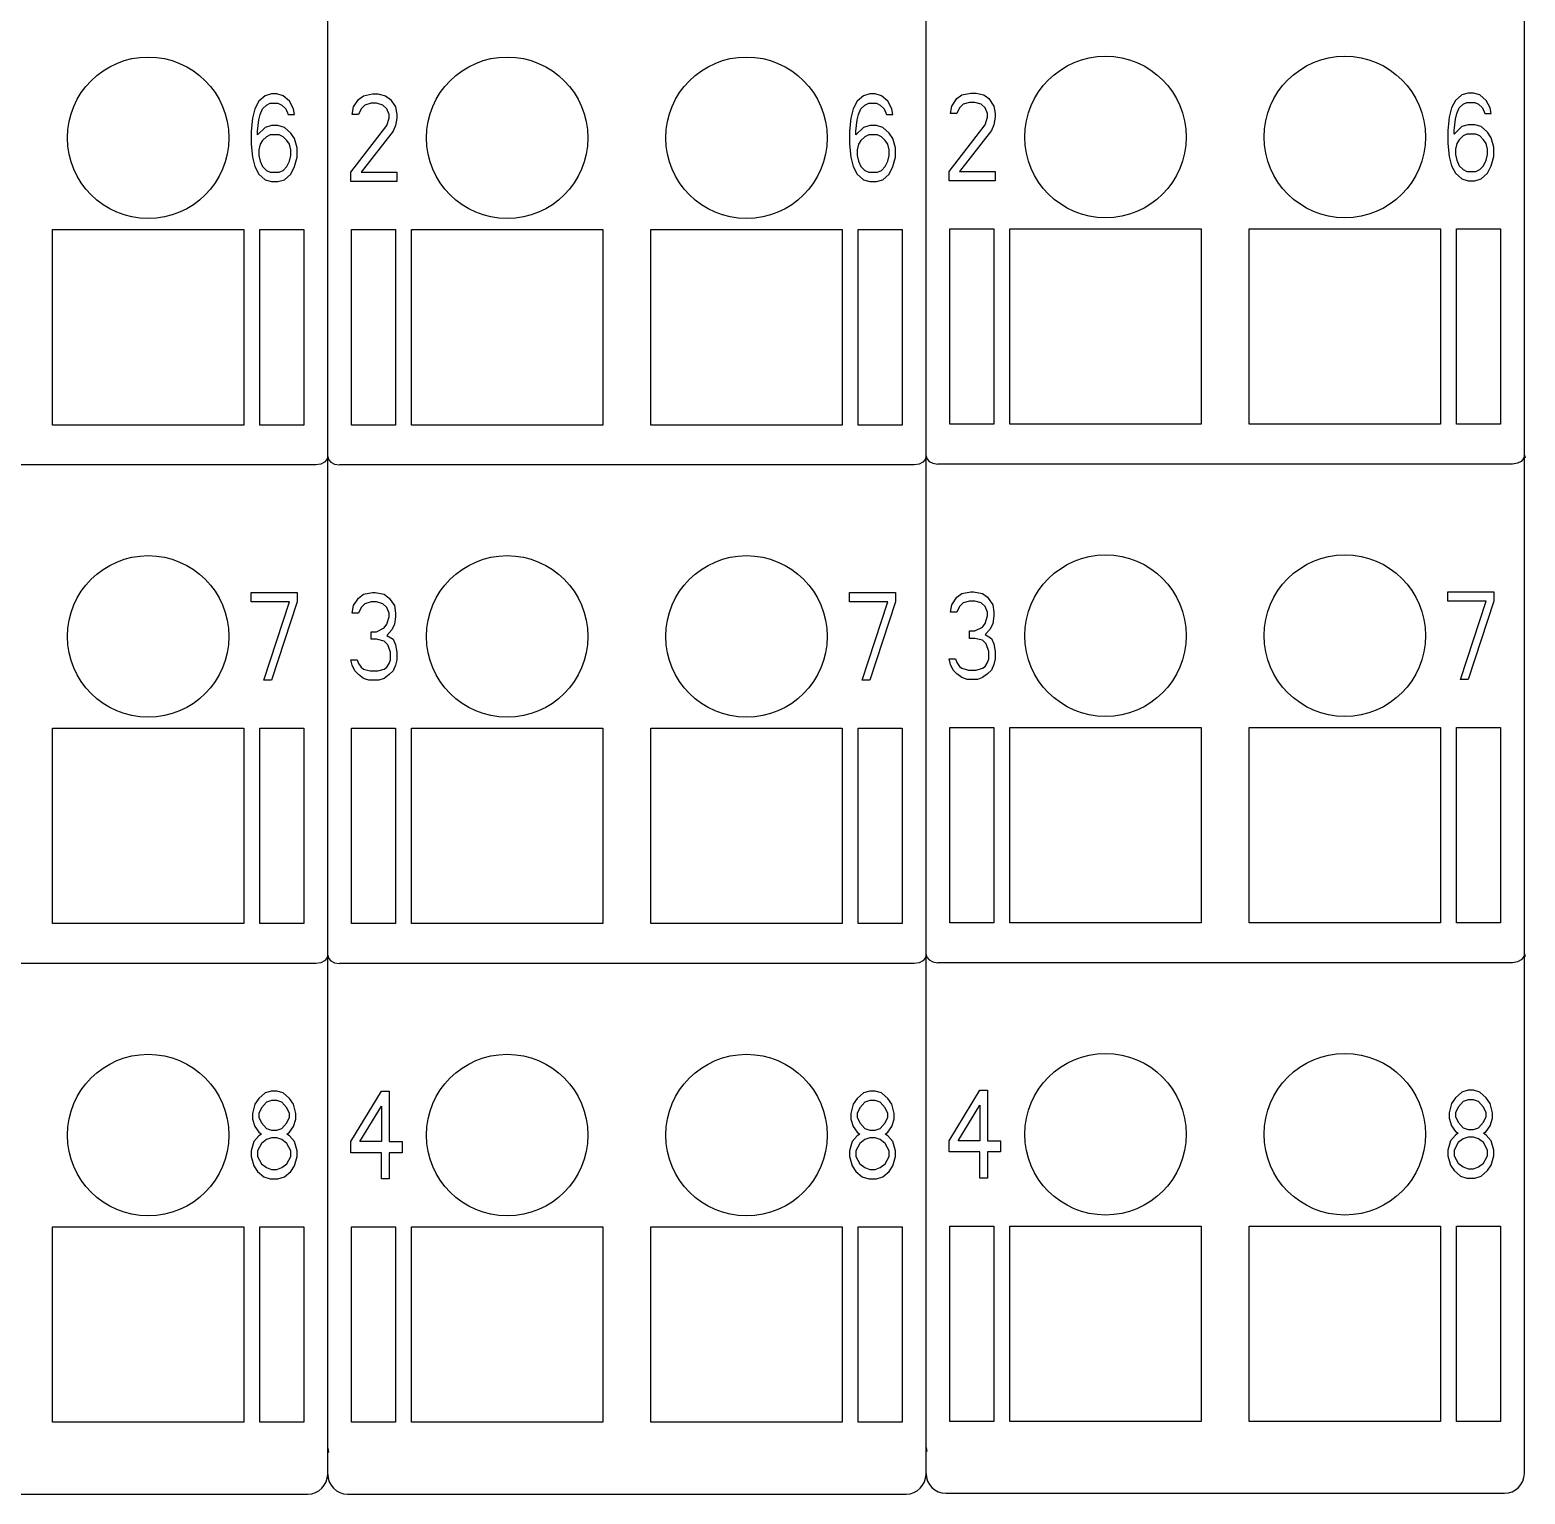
# Model space of a CAD drawing. Extents: x 10 to 656, y -396 to 292.
# Drawn here: x 287.34 to 294.93, y 91.49 to 98.92 of the extents above; entities that cross this region are included whole.
import ezdxf

# ---------------------------------------------------------------- set-up
doc = ezdxf.new("R2010")
doc.units = 0
doc.header["$LTSCALE"] = 5
doc.header["$MEASUREMENT"] = 0
doc.layers.get('0').update_dxf_attribs({"linetype": 'CONTINUOUS'})

msp = doc.modelspace()

# ---------------------------------------------------------------- linework, layer by layer
at = {"color": 7, "linetype": 'Continuous'}
for p, q in [((288.8508, 91.5889), (288.8508, 118.1086)), ((288.8508, 91.5889), (288.8508, 118.1086)), ((291.8873, 91.5929), (291.8873, 118.1125)), ((291.8874, 91.5889), (291.8874, 118.1086)), ((294.9239, 91.5964), (294.9239, 118.1161)), ((294.9239, 91.5929), (294.9239, 118.1125)), ((288.5337, 98.5843), (288.5012, 98.5559)), ((288.5662, 98.5938), (288.5337, 98.5843)), ((288.5922, 98.5938), (288.5662, 98.5938)), ((288.6246, 98.5843), (288.5922, 98.5938)), ((288.6571, 98.5559), (288.6246, 98.5843)), ((289.0073, 98.5653), (289.0333, 98.5843)), ((289.0333, 98.5843), (289.0788, 98.5938)), ((289.0788, 98.5938), (289.1047, 98.5938)), ((289.1047, 98.5938), (289.1437, 98.5843)), ((289.1437, 98.5843), (289.1697, 98.5653)), ((291.5703, 98.5843), (291.5378, 98.5559)), ((291.6028, 98.5938), (291.5703, 98.5843)), ((291.6288, 98.5938), (291.6028, 98.5938)), ((291.6612, 98.5843), (291.6288, 98.5938)), ((291.6937, 98.5559), (291.6612, 98.5843)), ((292.0439, 98.5693), (292.0698, 98.5882)), ((292.0698, 98.5882), (292.1153, 98.5977)), ((292.1153, 98.5977), (292.1413, 98.5977)), ((292.1413, 98.5977), (292.1802, 98.5882)), ((292.1802, 98.5882), (292.2062, 98.5693)), ((294.6068, 98.5882), (294.5744, 98.5598)), ((294.6393, 98.5977), (294.6068, 98.5882)), ((294.6653, 98.5977), (294.6393, 98.5977)), ((294.6978, 98.5882), (294.6653, 98.5977)), ((294.7302, 98.5598), (294.6978, 98.5882)), ((288.4817, 98.518), (288.4688, 98.4706)), ((288.5012, 98.5559), (288.4817, 98.518)), ((288.5077, 98.4895), (288.5207, 98.518)), ((288.5207, 98.518), (288.5402, 98.5369)), ((288.5402, 98.5369), (288.5597, 98.5464)), ((288.5597, 98.5464), (288.5986, 98.5464)), ((288.5986, 98.5464), (288.6181, 98.5369)), ((288.6181, 98.5369), (288.6376, 98.518)), ((288.6376, 98.518), (288.6506, 98.4895)), ((288.6766, 98.518), (288.6571, 98.5559)), ((288.6831, 98.4895), (288.6766, 98.518)), ((288.9749, 98.4895), (288.9813, 98.5274)), ((288.9813, 98.5274), (289.0073, 98.5653)), ((289.0203, 98.518), (289.0073, 98.4895)), ((289.0398, 98.5369), (289.0203, 98.518)), ((289.0723, 98.5464), (289.0398, 98.5369)), ((289.0983, 98.5464), (289.0723, 98.5464)), ((289.1307, 98.5369), (289.0983, 98.5464)), ((289.1502, 98.518), (289.1307, 98.5369)), ((289.1632, 98.4895), (289.1502, 98.518)), ((289.1697, 98.5653), (289.1957, 98.5274)), ((289.1957, 98.5274), (289.2022, 98.4895)), ((291.5183, 98.518), (291.5054, 98.4706)), ((291.5378, 98.5559), (291.5183, 98.518)), ((291.5443, 98.4895), (291.5573, 98.518)), ((291.5573, 98.518), (291.5768, 98.5369)), ((291.5768, 98.5369), (291.5963, 98.5464)), ((291.5963, 98.5464), (291.6353, 98.5464)), ((291.6353, 98.5464), (291.6547, 98.5369)), ((291.6547, 98.5369), (291.6742, 98.518)), ((291.6742, 98.518), (291.6872, 98.4895)), ((291.7132, 98.518), (291.6937, 98.5559)), ((291.7197, 98.4895), (291.7132, 98.518)), ((292.0114, 98.4935), (292.0179, 98.5314)), ((292.0439, 98.4935), (292.0114, 98.4935)), ((292.0179, 98.5314), (292.0439, 98.5693)), ((292.0568, 98.5219), (292.0439, 98.4935)), ((292.0763, 98.5409), (292.0568, 98.5219)), ((292.1088, 98.5503), (292.0763, 98.5409)), ((292.1348, 98.5503), (292.1088, 98.5503)), ((292.1673, 98.5409), (292.1348, 98.5503)), ((292.1867, 98.5219), (292.1673, 98.5409)), ((292.1997, 98.4935), (292.1867, 98.5219)), ((292.1997, 98.4745), (292.1997, 98.4935)), ((292.2062, 98.5693), (292.2322, 98.5314)), ((292.2322, 98.5314), (292.2387, 98.4935)), ((292.2387, 98.4935), (292.2387, 98.4745)), ((294.5549, 98.5219), (294.5419, 98.4745)), ((294.5744, 98.5598), (294.5549, 98.5219)), ((294.5744, 98.4651), (294.5808, 98.4935)), ((294.5808, 98.4935), (294.5938, 98.5219)), ((294.5938, 98.5219), (294.6133, 98.5409)), ((294.6133, 98.5409), (294.6328, 98.5503)), ((294.6328, 98.5503), (294.6718, 98.5503)), ((294.6718, 98.5503), (294.6913, 98.5409)), ((294.6913, 98.5409), (294.7107, 98.5219)), ((294.7107, 98.5219), (294.7237, 98.4935)), ((294.7237, 98.4935), (294.7562, 98.4935)), ((294.7497, 98.5219), (294.7302, 98.5598)), ((294.7562, 98.4935), (294.7497, 98.5219)), ((288.4688, 98.4706), (288.4623, 98.4042)), ((288.4947, 98.4042), (288.5012, 98.4611)), ((288.5337, 98.4232), (288.4947, 98.3853)), ((288.5012, 98.4611), (288.5077, 98.4895)), ((288.5662, 98.4327), (288.5337, 98.4232)), ((288.5986, 98.4327), (288.5662, 98.4327)), ((288.6311, 98.4232), (288.5986, 98.4327)), ((288.6636, 98.3948), (288.6311, 98.4232)), ((288.6506, 98.4895), (288.6831, 98.4895)), ((288.9684, 98.1958), (289.1502, 98.4327)), ((289.0073, 98.4895), (288.9749, 98.4895)), ((289.1502, 98.4327), (289.1632, 98.4706)), ((289.1632, 98.4706), (289.1632, 98.4895)), ((289.1957, 98.4327), (289.1827, 98.4042)), ((289.2022, 98.4706), (289.1957, 98.4327)), ((289.2022, 98.4895), (289.2022, 98.4706)), ((291.5054, 98.4706), (291.4989, 98.4042)), ((291.5313, 98.4042), (291.5378, 98.4611)), ((291.5703, 98.4232), (291.5313, 98.3853)), ((291.5378, 98.4611), (291.5443, 98.4895)), ((291.6028, 98.4327), (291.5703, 98.4232)), ((291.6353, 98.4327), (291.6028, 98.4327)), ((291.6677, 98.4232), (291.6353, 98.4327)), ((291.7002, 98.3948), (291.6677, 98.4232)), ((291.6872, 98.4895), (291.7197, 98.4895)), ((292.0049, 98.1997), (292.1867, 98.4366)), ((292.1867, 98.4366), (292.1997, 98.4745)), ((292.2322, 98.4366), (292.2192, 98.4082)), ((292.2387, 98.4745), (292.2322, 98.4366)), ((294.5419, 98.4745), (294.5354, 98.4082)), ((294.5679, 98.4082), (294.5744, 98.4651)), ((294.6068, 98.4272), (294.5679, 98.3892)), ((294.6393, 98.4366), (294.6068, 98.4272)), ((294.6718, 98.4366), (294.6393, 98.4366)), ((294.7043, 98.4272), (294.6718, 98.4366)), ((294.7367, 98.3987), (294.7043, 98.4272)), ((288.4623, 98.4042), (288.4623, 98.3379)), ((288.4947, 98.3853), (288.4947, 98.4042)), ((288.5207, 98.3569), (288.5077, 98.3379)), ((288.5402, 98.3758), (288.5207, 98.3569)), ((288.5597, 98.3853), (288.5402, 98.3758)), ((288.6051, 98.3853), (288.5597, 98.3853)), ((288.6246, 98.3758), (288.6051, 98.3853)), ((288.6441, 98.3569), (288.6246, 98.3758)), ((288.6571, 98.3379), (288.6441, 98.3569)), ((288.6831, 98.3663), (288.6636, 98.3948)), ((288.6961, 98.319), (288.6831, 98.3663)), ((288.8495, 98.3808), (288.8495, 97.8038)), ((289.1827, 98.4042), (289.0203, 98.1958)), ((291.4989, 98.4042), (291.4989, 98.3379)), ((291.5313, 98.3853), (291.5313, 98.4042)), ((291.5573, 98.3569), (291.5443, 98.3379)), ((291.5768, 98.3758), (291.5573, 98.3569)), ((291.5963, 98.3853), (291.5768, 98.3758)), ((291.6417, 98.3853), (291.5963, 98.3853)), ((291.6612, 98.3758), (291.6417, 98.3853)), ((291.6807, 98.3569), (291.6612, 98.3758)), ((291.6937, 98.3379), (291.6807, 98.3569)), ((291.7197, 98.3663), (291.7002, 98.3948)), ((291.7327, 98.319), (291.7197, 98.3663)), ((291.886, 98.3847), (291.886, 97.8078)), ((292.2192, 98.4082), (292.0568, 98.1997)), ((294.5354, 98.4082), (294.5354, 98.3419)), ((294.5354, 98.3419), (294.5419, 98.2755)), ((294.5679, 98.3892), (294.5679, 98.4082)), ((294.5808, 98.3419), (294.5744, 98.3134)), ((294.5938, 98.3608), (294.5808, 98.3419)), ((294.6133, 98.3798), (294.5938, 98.3608)), ((294.6328, 98.3892), (294.6133, 98.3798)), ((294.6783, 98.3892), (294.6328, 98.3892)), ((294.6978, 98.3798), (294.6783, 98.3892)), ((294.7172, 98.3608), (294.6978, 98.3798)), ((294.7302, 98.3419), (294.7172, 98.3608)), ((294.7367, 98.3134), (294.7302, 98.3419)), ((294.7562, 98.3703), (294.7367, 98.3987)), ((294.7692, 98.3229), (294.7562, 98.3703)), ((294.9226, 98.3883), (294.9226, 97.8113)), ((288.4623, 98.3379), (288.4688, 98.2716)), ((288.4688, 98.2716), (288.4817, 98.2242)), ((288.5077, 98.3379), (288.5012, 98.3095)), ((288.5012, 98.3095), (288.5012, 98.2811)), ((288.5012, 98.2811), (288.5077, 98.2526)), ((288.6636, 98.3095), (288.6571, 98.3379)), ((288.6571, 98.2526), (288.6636, 98.2811)), ((288.6636, 98.2811), (288.6636, 98.3095)), ((288.6831, 98.2242), (288.6961, 98.2716)), ((288.6961, 98.2716), (288.6961, 98.319)), ((291.4989, 98.3379), (291.5054, 98.2716)), ((291.5054, 98.2716), (291.5183, 98.2242)), ((291.5443, 98.3379), (291.5378, 98.3095)), ((291.5378, 98.3095), (291.5378, 98.2811)), ((291.5378, 98.2811), (291.5443, 98.2526)), ((291.7002, 98.3095), (291.6937, 98.3379)), ((291.6937, 98.2526), (291.7002, 98.2811)), ((291.7002, 98.2811), (291.7002, 98.3095)), ((291.7197, 98.2242), (291.7327, 98.2716)), ((291.7327, 98.2716), (291.7327, 98.319)), ((294.5419, 98.2755), (294.5549, 98.2282)), ((294.5744, 98.3134), (294.5744, 98.285)), ((294.5744, 98.285), (294.5808, 98.2566)), ((294.7302, 98.2566), (294.7367, 98.285)), ((294.7367, 98.285), (294.7367, 98.3134)), ((294.7562, 98.2282), (294.7692, 98.2755)), ((294.7692, 98.2755), (294.7692, 98.3229)), ((288.4817, 98.2242), (288.5012, 98.1863)), ((288.5077, 98.2526), (288.5207, 98.2242)), ((288.5207, 98.2242), (288.5402, 98.2053)), ((288.5402, 98.2053), (288.5597, 98.1958)), ((288.5597, 98.1958), (288.6051, 98.1958)), ((288.6051, 98.1958), (288.6246, 98.2053)), ((288.6246, 98.2053), (288.6441, 98.2242)), ((288.6441, 98.2242), (288.6571, 98.2526)), ((288.6636, 98.1863), (288.6831, 98.2242)), ((288.9684, 98.1484), (288.9684, 98.1958)), ((289.0203, 98.1958), (289.2022, 98.1958)), ((289.2022, 98.1958), (289.2022, 98.1484)), ((291.5183, 98.2242), (291.5378, 98.1863)), ((291.5443, 98.2526), (291.5573, 98.2242)), ((291.5573, 98.2242), (291.5768, 98.2053)), ((291.5768, 98.2053), (291.5963, 98.1958)), ((291.5963, 98.1958), (291.6417, 98.1958)), ((291.6417, 98.1958), (291.6612, 98.2053)), ((291.6612, 98.2053), (291.6807, 98.2242)), ((291.6807, 98.2242), (291.6937, 98.2526)), ((291.7002, 98.1863), (291.7197, 98.2242)), ((292.0049, 98.1523), (292.0049, 98.1997)), ((292.0568, 98.1997), (292.2387, 98.1997)), ((292.2387, 98.1997), (292.2387, 98.1523)), ((294.5549, 98.2282), (294.5744, 98.1903)), ((294.5744, 98.1903), (294.6068, 98.1618)), ((294.5808, 98.2566), (294.5938, 98.2282)), ((294.5938, 98.2282), (294.6133, 98.2092)), ((294.6133, 98.2092), (294.6328, 98.1997)), ((294.6328, 98.1997), (294.6783, 98.1997)), ((294.6783, 98.1997), (294.6978, 98.2092)), ((294.6978, 98.2092), (294.7172, 98.2282)), ((294.7043, 98.1618), (294.7367, 98.1903)), ((294.7172, 98.2282), (294.7302, 98.2566)), ((294.7367, 98.1903), (294.7562, 98.2282)), ((288.5012, 98.1863), (288.5337, 98.1579)), ((288.5337, 98.1579), (288.5662, 98.1484)), ((288.5662, 98.1484), (288.5986, 98.1484)), ((288.5986, 98.1484), (288.6311, 98.1579)), ((288.6311, 98.1579), (288.6636, 98.1863)), ((289.2022, 98.1484), (288.9684, 98.1484)), ((291.5378, 98.1863), (291.5703, 98.1579)), ((291.5703, 98.1579), (291.6028, 98.1484)), ((291.6028, 98.1484), (291.6353, 98.1484)), ((291.6353, 98.1484), (291.6677, 98.1579)), ((291.6677, 98.1579), (291.7002, 98.1863)), ((292.2387, 98.1523), (292.0049, 98.1523)), ((294.6068, 98.1618), (294.6393, 98.1523)), ((294.6393, 98.1523), (294.6718, 98.1523)), ((294.6718, 98.1523), (294.7043, 98.1618)), ((287.454, 96.9131), (287.454, 97.905)), ((287.454, 97.905), (288.4257, 97.905)), ((288.4257, 97.905), (288.4257, 96.9131)), ((288.5066, 96.9131), (288.5066, 97.905)), ((288.5066, 97.905), (288.7293, 97.905)), ((288.7293, 97.905), (288.7293, 96.9131)), ((288.9723, 96.9131), (288.9723, 97.905)), ((288.9723, 97.905), (289.1949, 97.905)), ((289.1949, 97.905), (289.1949, 96.9131)), ((289.2759, 96.9131), (289.2759, 97.905)), ((289.2759, 97.905), (290.2476, 97.905)), ((290.2476, 97.905), (290.2476, 96.9131)), ((290.4906, 96.9131), (290.4906, 97.905)), ((290.4906, 97.905), (291.4623, 97.905)), ((291.4623, 97.905), (291.4623, 96.9131)), ((291.5432, 96.9131), (291.5432, 97.905)), ((291.5432, 97.905), (291.7659, 97.905)), ((291.7659, 97.905), (291.7659, 96.9131)), ((292.0088, 96.917), (292.0088, 97.909)), ((292.0088, 97.909), (292.2315, 97.909)), ((292.2315, 97.909), (292.2315, 96.917)), ((292.3124, 96.917), (292.3124, 97.909)), ((292.3124, 97.909), (293.2841, 97.909)), ((293.2841, 97.909), (293.2841, 96.917)), ((293.5271, 96.917), (293.5271, 97.909)), ((293.5271, 97.909), (294.4988, 97.909)), ((294.4988, 97.909), (294.4988, 96.917)), ((294.5798, 96.917), (294.5798, 97.909)), ((294.5798, 97.909), (294.8025, 97.909)), ((294.8025, 97.909), (294.8025, 96.917)), ((288.4257, 96.9131), (287.454, 96.9131)), ((288.7293, 96.9131), (288.5066, 96.9131)), ((289.1949, 96.9131), (288.9723, 96.9131)), ((290.2476, 96.9131), (289.2759, 96.9131)), ((291.4623, 96.9131), (290.4906, 96.9131)), ((291.7659, 96.9131), (291.5432, 96.9131)), ((292.2315, 96.917), (292.0088, 96.917)), ((293.2841, 96.917), (292.3124, 96.917)), ((294.4988, 96.917), (293.5271, 96.917)), ((294.8025, 96.917), (294.5798, 96.917)), ((288.8508, 96.7532), (288.847, 96.7384)), ((288.8508, 96.7532), (288.8546, 96.7384)), ((291.8874, 96.7532), (291.8836, 96.7384)), ((291.8873, 96.7571), (291.8911, 96.7423)), ((294.9239, 96.7571), (294.9201, 96.7423)), ((294.9239, 96.7607), (294.9276, 96.7459)), ((288.7901, 96.7106), (285.8749, 96.7106)), ((288.8158, 96.7147), (288.7901, 96.7106)), ((288.8353, 96.7248), (288.8158, 96.7147)), ((288.847, 96.7384), (288.8353, 96.7248)), ((288.8546, 96.7384), (288.8663, 96.7248)), ((288.8663, 96.7248), (288.8858, 96.7147)), ((288.8858, 96.7147), (288.9115, 96.7106)), ((291.8267, 96.7106), (288.9115, 96.7106)), ((291.8524, 96.7147), (291.8267, 96.7106)), ((291.8719, 96.7248), (291.8524, 96.7147)), ((291.8836, 96.7384), (291.8719, 96.7248)), ((291.8911, 96.7423), (291.9028, 96.7287)), ((291.9028, 96.7287), (291.9223, 96.7186)), ((291.9223, 96.7186), (291.948, 96.7146)), ((294.8632, 96.7146), (291.948, 96.7146)), ((294.8889, 96.7186), (294.8632, 96.7146)), ((294.9084, 96.7287), (294.8889, 96.7186)), ((294.9201, 96.7423), (294.9084, 96.7287)), ((292.0698, 96.0577), (292.1153, 96.0672)), ((292.1153, 96.0672), (292.1283, 96.0672)), ((292.1283, 96.0672), (292.1737, 96.0577)), ((294.5354, 96.0198), (294.5354, 96.0672)), ((294.5354, 96.0672), (294.7692, 96.0672)), ((294.7692, 96.0672), (294.7692, 96.0198)), ((288.4623, 96.0159), (288.4623, 96.0633)), ((288.4623, 96.0633), (288.6961, 96.0633)), ((288.6571, 96.0159), (288.4623, 96.0159)), ((288.5272, 95.6179), (288.6571, 96.0159)), ((288.6961, 96.0159), (288.5662, 95.6179)), ((288.6961, 96.0633), (288.6961, 96.0159)), ((288.9749, 95.959), (288.9813, 95.9969)), ((288.9813, 95.9969), (289.0073, 96.0348)), ((289.0073, 96.0348), (289.0333, 96.0538)), ((289.0398, 96.0064), (289.0203, 95.9875)), ((289.0333, 96.0538), (289.0788, 96.0633)), ((289.0723, 96.0159), (289.0398, 96.0064)), ((289.0983, 96.0159), (289.0723, 96.0159)), ((289.0788, 96.0633), (289.0918, 96.0633)), ((289.0918, 96.0633), (289.1372, 96.0538)), ((289.1307, 96.0064), (289.0983, 96.0159)), ((289.1502, 95.9875), (289.1307, 96.0064)), ((289.1372, 96.0538), (289.1632, 96.0348)), ((289.1632, 96.0348), (289.1892, 95.9969)), ((289.1892, 95.9969), (289.1957, 95.959)), ((291.4989, 96.0159), (291.4989, 96.0633)), ((291.4989, 96.0633), (291.7327, 96.0633)), ((291.6937, 96.0159), (291.4989, 96.0159)), ((291.5638, 95.6179), (291.6937, 96.0159)), ((291.7327, 96.0159), (291.6028, 95.6179)), ((291.7327, 96.0633), (291.7327, 96.0159)), ((292.0114, 95.963), (292.0179, 96.0009)), ((292.0179, 96.0009), (292.0439, 96.0388)), ((292.0439, 96.0388), (292.0698, 96.0577)), ((292.0568, 95.9914), (292.0439, 95.963)), ((292.0763, 96.0104), (292.0568, 95.9914)), ((292.1088, 96.0198), (292.0763, 96.0104)), ((292.1348, 96.0198), (292.1088, 96.0198)), ((292.1673, 96.0104), (292.1348, 96.0198)), ((292.1867, 95.9914), (292.1673, 96.0104)), ((292.1737, 96.0577), (292.1997, 96.0388)), ((292.1997, 95.963), (292.1867, 95.9914)), ((292.1997, 96.0388), (292.2257, 96.0009)), ((292.2257, 96.0009), (292.2322, 95.963)), ((294.7302, 96.0198), (294.5354, 96.0198)), ((294.6003, 95.6218), (294.7302, 96.0198)), ((294.7692, 96.0198), (294.6393, 95.6218)), ((289.0073, 95.959), (288.9749, 95.959)), ((289.0203, 95.9875), (289.0073, 95.959)), ((289.1632, 95.959), (289.1502, 95.9875)), ((289.1502, 95.9022), (289.1632, 95.9401)), ((289.1632, 95.9401), (289.1632, 95.959)), ((289.1957, 95.9401), (289.1892, 95.9022)), ((289.1957, 95.959), (289.1957, 95.9401)), ((292.0439, 95.963), (292.0114, 95.963)), ((292.1867, 95.9061), (292.1997, 95.944)), ((292.1997, 95.944), (292.1997, 95.963)), ((292.2322, 95.944), (292.2257, 95.9061)), ((292.2322, 95.963), (292.2322, 95.944)), ((289.0723, 95.8264), (289.0723, 95.8643)), ((289.0723, 95.8643), (289.0983, 95.8643)), ((289.0983, 95.8643), (289.1372, 95.8832)), ((289.1372, 95.8832), (289.1502, 95.9022)), ((289.1762, 95.8737), (289.1502, 95.8453)), ((289.1502, 95.8453), (289.1827, 95.8264)), ((289.1892, 95.9022), (289.1762, 95.8737)), ((292.1088, 95.8303), (292.1088, 95.8682)), ((292.1088, 95.8682), (292.1348, 95.8682)), ((292.1348, 95.8682), (292.1737, 95.8872)), ((292.1737, 95.8872), (292.1867, 95.9061)), ((292.2127, 95.8777), (292.1867, 95.8493)), ((292.1867, 95.8493), (292.2192, 95.8303)), ((292.2257, 95.9061), (292.2127, 95.8777)), ((289.0983, 95.8264), (289.0723, 95.8264)), ((289.1372, 95.8169), (289.0983, 95.8264)), ((289.1567, 95.7979), (289.1372, 95.8169)), ((289.1697, 95.76), (289.1567, 95.7979)), ((289.1827, 95.8264), (289.1957, 95.7979)), ((289.1957, 95.7979), (289.2022, 95.76)), ((292.1348, 95.8303), (292.1088, 95.8303)), ((292.1737, 95.8208), (292.1348, 95.8303)), ((292.1932, 95.8019), (292.1737, 95.8208)), ((292.2062, 95.764), (292.1932, 95.8019)), ((292.2062, 95.7261), (292.2062, 95.764)), ((292.2192, 95.8303), (292.2322, 95.8019)), ((292.2322, 95.8019), (292.2387, 95.764)), ((292.2387, 95.764), (292.2387, 95.7261)), ((288.9749, 95.6937), (288.9684, 95.7221)), ((288.9684, 95.7221), (289.0008, 95.7221)), ((288.9878, 95.6653), (288.9749, 95.6937)), ((289.0008, 95.7221), (289.0073, 95.7032)), ((289.0073, 95.7032), (289.0203, 95.6842)), ((289.1502, 95.6842), (289.1632, 95.7032)), ((289.1632, 95.7032), (289.1697, 95.7221)), ((289.1697, 95.7221), (289.1697, 95.76)), ((289.1957, 95.6937), (289.1827, 95.6653)), ((289.2022, 95.7221), (289.1957, 95.6937)), ((289.2022, 95.76), (289.2022, 95.7221)), ((292.0114, 95.6977), (292.0049, 95.7261)), ((292.0049, 95.7261), (292.0374, 95.7261)), ((292.0244, 95.6692), (292.0114, 95.6977)), ((292.0374, 95.7261), (292.0439, 95.7071)), ((292.0439, 95.7071), (292.0568, 95.6882)), ((292.0568, 95.6882), (292.0698, 95.6787)), ((292.1737, 95.6787), (292.1867, 95.6882)), ((292.1867, 95.6882), (292.1997, 95.7071)), ((292.1997, 95.7071), (292.2062, 95.7261)), ((292.2322, 95.6977), (292.2192, 95.6692)), ((292.2387, 95.7261), (292.2322, 95.6977)), ((288.5662, 95.6179), (288.5272, 95.6179)), ((289.0073, 95.6463), (288.9878, 95.6653)), ((289.0333, 95.6274), (289.0073, 95.6463)), ((289.0203, 95.6842), (289.0333, 95.6748)), ((289.0333, 95.6748), (289.0658, 95.6653)), ((289.0593, 95.6179), (289.0333, 95.6274)), ((289.1112, 95.6179), (289.0593, 95.6179)), ((289.0658, 95.6653), (289.1047, 95.6653)), ((289.1047, 95.6653), (289.1372, 95.6748)), ((289.1372, 95.6274), (289.1112, 95.6179)), ((289.1372, 95.6748), (289.1502, 95.6842)), ((289.1632, 95.6463), (289.1372, 95.6274)), ((289.1827, 95.6653), (289.1632, 95.6463)), ((291.6028, 95.6179), (291.5638, 95.6179)), ((292.0439, 95.6503), (292.0244, 95.6692)), ((292.0698, 95.6313), (292.0439, 95.6503)), ((292.0698, 95.6787), (292.1023, 95.6692)), ((292.0958, 95.6218), (292.0698, 95.6313)), ((292.1478, 95.6218), (292.0958, 95.6218)), ((292.1023, 95.6692), (292.1413, 95.6692)), ((292.1413, 95.6692), (292.1737, 95.6787)), ((292.1737, 95.6313), (292.1478, 95.6218)), ((292.1997, 95.6503), (292.1737, 95.6313)), ((292.2192, 95.6692), (292.1997, 95.6503)), ((294.6393, 95.6218), (294.6003, 95.6218)), ((287.454, 94.3826), (287.454, 95.3745)), ((287.454, 95.3745), (288.4257, 95.3745)), ((288.4257, 95.3745), (288.4257, 94.3826)), ((288.5066, 94.3826), (288.5066, 95.3745)), ((288.5066, 95.3745), (288.7293, 95.3745)), ((288.7293, 95.3745), (288.7293, 94.3826)), ((288.9723, 94.3826), (288.9723, 95.3745)), ((288.9723, 95.3745), (289.1949, 95.3745)), ((289.1949, 95.3745), (289.1949, 94.3826)), ((289.2759, 94.3826), (289.2759, 95.3745)), ((289.2759, 95.3745), (290.2476, 95.3745)), ((290.2476, 95.3745), (290.2476, 94.3826)), ((290.4906, 94.3826), (290.4906, 95.3745)), ((290.4906, 95.3745), (291.4623, 95.3745)), ((291.4623, 95.3745), (291.4623, 94.3826)), ((291.5432, 94.3826), (291.5432, 95.3745)), ((291.5432, 95.3745), (291.7659, 95.3745)), ((291.7659, 95.3745), (291.7659, 94.3826)), ((292.0088, 94.3865), (292.0088, 95.3785)), ((292.0088, 95.3785), (292.2315, 95.3785)), ((292.2315, 95.3785), (292.2315, 94.3865)), ((292.3124, 94.3865), (292.3124, 95.3785)), ((292.3124, 95.3785), (293.2841, 95.3785)), ((293.2841, 95.3785), (293.2841, 94.3865)), ((293.5271, 94.3865), (293.5271, 95.3785)), ((293.5271, 95.3785), (294.4988, 95.3785)), ((294.4988, 95.3785), (294.4988, 94.3865)), ((294.5798, 94.3865), (294.5798, 95.3785)), ((294.5798, 95.3785), (294.8025, 95.3785)), ((294.8025, 95.3785), (294.8025, 94.3865)), ((288.4257, 94.3826), (287.454, 94.3826)), ((288.7293, 94.3826), (288.5066, 94.3826)), ((289.1949, 94.3826), (288.9723, 94.3826)), ((290.2476, 94.3826), (289.2759, 94.3826)), ((291.4623, 94.3826), (290.4906, 94.3826)), ((291.7659, 94.3826), (291.5432, 94.3826)), ((292.2315, 94.3865), (292.0088, 94.3865)), ((293.2841, 94.3865), (292.3124, 94.3865)), ((294.4988, 94.3865), (293.5271, 94.3865)), ((294.8025, 94.3865), (294.5798, 94.3865)), ((288.7901, 94.1801), (285.8749, 94.1801)), ((288.8158, 94.1842), (288.7901, 94.1801)), ((288.8353, 94.1943), (288.8158, 94.1842)), ((288.847, 94.2079), (288.8353, 94.1943)), ((288.8508, 94.2227), (288.847, 94.2079)), ((288.8508, 94.2227), (288.8546, 94.2079)), ((288.8546, 94.2079), (288.8663, 94.1943)), ((288.8663, 94.1943), (288.8858, 94.1842)), ((288.8858, 94.1842), (288.9115, 94.1801)), ((291.8267, 94.1801), (288.9115, 94.1801)), ((291.8524, 94.1842), (291.8267, 94.1801)), ((291.8719, 94.1943), (291.8524, 94.1842)), ((291.8836, 94.2079), (291.8719, 94.1943)), ((291.8874, 94.2227), (291.8836, 94.2079)), ((291.8873, 94.2266), (291.8911, 94.2118)), ((291.8911, 94.2118), (291.9028, 94.1982)), ((291.9028, 94.1982), (291.9223, 94.1881)), ((291.9223, 94.1881), (291.948, 94.1841)), ((294.8632, 94.1841), (291.948, 94.1841)), ((294.8889, 94.1881), (294.8632, 94.1841)), ((294.9084, 94.1982), (294.8889, 94.1881)), ((294.9201, 94.2118), (294.9084, 94.1982)), ((294.9239, 94.2266), (294.9201, 94.2118)), ((294.9239, 94.2302), (294.9276, 94.2154)), ((288.5012, 93.4949), (288.4817, 93.4664)), ((288.5337, 93.5233), (288.5012, 93.4949)), ((288.5662, 93.5328), (288.5337, 93.5233)), ((288.5662, 93.4854), (288.5402, 93.4759)), ((288.5922, 93.5328), (288.5662, 93.5328)), ((288.5922, 93.4854), (288.5662, 93.4854)), ((288.6246, 93.5233), (288.5922, 93.5328)), ((288.6181, 93.4759), (288.5922, 93.4854)), ((288.6571, 93.4949), (288.6246, 93.5233)), ((288.6766, 93.4664), (288.6571, 93.4949)), ((288.9684, 93.2769), (289.1242, 93.5328)), ((289.1242, 93.5328), (289.1632, 93.5328)), ((289.1632, 93.5328), (289.1632, 93.2769)), ((291.5378, 93.4949), (291.5183, 93.4664)), ((291.5703, 93.5233), (291.5378, 93.4949)), ((291.6028, 93.5328), (291.5703, 93.5233)), ((291.6028, 93.4854), (291.5768, 93.4759)), ((291.6288, 93.5328), (291.6028, 93.5328)), ((291.6288, 93.4854), (291.6028, 93.4854)), ((291.6612, 93.5233), (291.6288, 93.5328)), ((291.6547, 93.4759), (291.6288, 93.4854)), ((291.6937, 93.4949), (291.6612, 93.5233)), ((291.7132, 93.4664), (291.6937, 93.4949)), ((292.0049, 93.2809), (292.1608, 93.5367)), ((292.1608, 93.5367), (292.1997, 93.5367)), ((292.1997, 93.5367), (292.1997, 93.2809)), ((294.5744, 93.4988), (294.5549, 93.4704)), ((294.6068, 93.5272), (294.5744, 93.4988)), ((294.6393, 93.5367), (294.6068, 93.5272)), ((294.6393, 93.4893), (294.6133, 93.4799)), ((294.6653, 93.5367), (294.6393, 93.5367)), ((294.6653, 93.4893), (294.6393, 93.4893)), ((294.6978, 93.5272), (294.6653, 93.5367)), ((294.6913, 93.4799), (294.6653, 93.4893)), ((294.7302, 93.4988), (294.6978, 93.5272)), ((294.7497, 93.4704), (294.7302, 93.4988)), ((288.4817, 93.4664), (288.4688, 93.4191)), ((288.4688, 93.4191), (288.4688, 93.3906)), ((288.5142, 93.4475), (288.5012, 93.4191)), ((288.5012, 93.4191), (288.5012, 93.4001)), ((288.5402, 93.4759), (288.5142, 93.4475)), ((288.6441, 93.4475), (288.6181, 93.4759)), ((288.6571, 93.4191), (288.6441, 93.4475)), ((288.6571, 93.4001), (288.6571, 93.4191)), ((288.6896, 93.4191), (288.6766, 93.4664)), ((288.6896, 93.3906), (288.6896, 93.4191)), ((289.0138, 93.2769), (289.1242, 93.457)), ((289.1242, 93.457), (289.1242, 93.2769)), ((291.5183, 93.4664), (291.5054, 93.4191)), ((291.5054, 93.4191), (291.5054, 93.3906)), ((291.5508, 93.4475), (291.5378, 93.4191)), ((291.5378, 93.4191), (291.5378, 93.4001)), ((291.5768, 93.4759), (291.5508, 93.4475)), ((291.6807, 93.4475), (291.6547, 93.4759)), ((291.6937, 93.4191), (291.6807, 93.4475)), ((291.6937, 93.4001), (291.6937, 93.4191)), ((291.7262, 93.4191), (291.7132, 93.4664)), ((291.7262, 93.3906), (291.7262, 93.4191)), ((292.0503, 93.2809), (292.1608, 93.4609)), ((292.1608, 93.4609), (292.1608, 93.2809)), ((294.5549, 93.4704), (294.5419, 93.423)), ((294.5419, 93.423), (294.5419, 93.3946)), ((294.5873, 93.4514), (294.5744, 93.423)), ((294.5744, 93.423), (294.5744, 93.4041)), ((294.6133, 93.4799), (294.5873, 93.4514)), ((294.7172, 93.4514), (294.6913, 93.4799)), ((294.7302, 93.423), (294.7172, 93.4514)), ((294.7302, 93.4041), (294.7302, 93.423)), ((294.7627, 93.423), (294.7497, 93.4704)), ((294.7627, 93.3946), (294.7627, 93.423)), ((288.4688, 93.3906), (288.4817, 93.3527)), ((288.4817, 93.3527), (288.5012, 93.3243)), ((288.5012, 93.4001), (288.5142, 93.3717)), ((288.5142, 93.3717), (288.5402, 93.3432)), ((288.5402, 93.3432), (288.5662, 93.3338)), ((288.5662, 93.3338), (288.5922, 93.3338)), ((288.5922, 93.3338), (288.6181, 93.3432)), ((288.6181, 93.3432), (288.6441, 93.3717)), ((288.6441, 93.3717), (288.6571, 93.4001)), ((288.6571, 93.3243), (288.6766, 93.3527)), ((288.6766, 93.3527), (288.6896, 93.3906)), ((291.5054, 93.3906), (291.5183, 93.3527)), ((291.5183, 93.3527), (291.5378, 93.3243)), ((291.5378, 93.4001), (291.5508, 93.3717)), ((291.5508, 93.3717), (291.5768, 93.3432)), ((291.5768, 93.3432), (291.6028, 93.3338)), ((291.6028, 93.3338), (291.6288, 93.3338)), ((291.6288, 93.3338), (291.6547, 93.3432)), ((291.6547, 93.3432), (291.6807, 93.3717)), ((291.6807, 93.3717), (291.6937, 93.4001)), ((291.6937, 93.3243), (291.7132, 93.3527)), ((291.7132, 93.3527), (291.7262, 93.3906)), ((294.5419, 93.3946), (294.5549, 93.3567)), ((294.5549, 93.3567), (294.5744, 93.3282)), ((294.5744, 93.4041), (294.5873, 93.3756)), ((294.5873, 93.3756), (294.6133, 93.3472)), ((294.6133, 93.3472), (294.6393, 93.3377)), ((294.6393, 93.3377), (294.6653, 93.3377)), ((294.6653, 93.3377), (294.6913, 93.3472)), ((294.6913, 93.3472), (294.7172, 93.3756)), ((294.7172, 93.3756), (294.7302, 93.4041)), ((294.7302, 93.3282), (294.7497, 93.3567)), ((294.7497, 93.3567), (294.7627, 93.3946)), ((288.4752, 93.2769), (288.4623, 93.2295)), ((288.5012, 93.3053), (288.4752, 93.2769)), ((288.5142, 93.2674), (288.4947, 93.2295)), ((288.5012, 93.3243), (288.5142, 93.3148)), ((288.5142, 93.3148), (288.5012, 93.3053)), ((288.5402, 93.2864), (288.5142, 93.2674)), ((288.5662, 93.2959), (288.5402, 93.2864)), ((288.5922, 93.2959), (288.5662, 93.2959)), ((288.6181, 93.2864), (288.5922, 93.2959)), ((288.6441, 93.2674), (288.6181, 93.2864)), ((288.6441, 93.3148), (288.6571, 93.3243)), ((288.6571, 93.3053), (288.6441, 93.3148)), ((288.6636, 93.2295), (288.6441, 93.2674)), ((288.6831, 93.2769), (288.6571, 93.3053)), ((288.6961, 93.2295), (288.6831, 93.2769)), ((288.9684, 93.2201), (288.9684, 93.2769)), ((289.1242, 93.2769), (289.0138, 93.2769)), ((289.1632, 93.2769), (289.2282, 93.2769)), ((289.2282, 93.2769), (289.2282, 93.2201)), ((291.5118, 93.2769), (291.4989, 93.2295)), ((291.5378, 93.3053), (291.5118, 93.2769)), ((291.5508, 93.2674), (291.5313, 93.2295)), ((291.5378, 93.3243), (291.5508, 93.3148)), ((291.5508, 93.3148), (291.5378, 93.3053)), ((291.5768, 93.2864), (291.5508, 93.2674)), ((291.6028, 93.2959), (291.5768, 93.2864)), ((291.6288, 93.2959), (291.6028, 93.2959)), ((291.6547, 93.2864), (291.6288, 93.2959)), ((291.6807, 93.2674), (291.6547, 93.2864)), ((291.6807, 93.3148), (291.6937, 93.3243)), ((291.6937, 93.3053), (291.6807, 93.3148)), ((291.7002, 93.2295), (291.6807, 93.2674)), ((291.7197, 93.2769), (291.6937, 93.3053)), ((291.7327, 93.2295), (291.7197, 93.2769)), ((292.0049, 93.224), (292.0049, 93.2809)), ((292.1608, 93.2809), (292.0503, 93.2809)), ((292.1997, 93.2809), (292.2647, 93.2809)), ((292.2647, 93.2809), (292.2647, 93.224)), ((294.5484, 93.2809), (294.5354, 93.2335)), ((294.5744, 93.3093), (294.5484, 93.2809)), ((294.5873, 93.2714), (294.5679, 93.2335)), ((294.5744, 93.3282), (294.5873, 93.3188)), ((294.5873, 93.3188), (294.5744, 93.3093)), ((294.6133, 93.2903), (294.5873, 93.2714)), ((294.6393, 93.2998), (294.6133, 93.2903)), ((294.6653, 93.2998), (294.6393, 93.2998)), ((294.6913, 93.2903), (294.6653, 93.2998)), ((294.7172, 93.2714), (294.6913, 93.2903)), ((294.7172, 93.3188), (294.7302, 93.3282)), ((294.7302, 93.3093), (294.7172, 93.3188)), ((294.7367, 93.2335), (294.7172, 93.2714)), ((294.7562, 93.2809), (294.7302, 93.3093)), ((294.7692, 93.2335), (294.7562, 93.2809)), ((288.4623, 93.2295), (288.4623, 93.2011)), ((288.4623, 93.2011), (288.4752, 93.1537)), ((288.4947, 93.2295), (288.4947, 93.2011)), ((288.4947, 93.2011), (288.5142, 93.1632)), ((288.6441, 93.1632), (288.6636, 93.2011)), ((288.6636, 93.2011), (288.6636, 93.2295)), ((288.6831, 93.1537), (288.6961, 93.2011)), ((288.6961, 93.2011), (288.6961, 93.2295)), ((289.1242, 93.2201), (288.9684, 93.2201)), ((289.1242, 93.0874), (289.1242, 93.2201)), ((289.1632, 93.2201), (289.1632, 93.0874)), ((289.2282, 93.2201), (289.1632, 93.2201)), ((291.4989, 93.2295), (291.4989, 93.2011)), ((291.4989, 93.2011), (291.5118, 93.1537)), ((291.5313, 93.2295), (291.5313, 93.2011)), ((291.5313, 93.2011), (291.5508, 93.1632)), ((291.6807, 93.1632), (291.7002, 93.2011)), ((291.7002, 93.2011), (291.7002, 93.2295)), ((291.7197, 93.1537), (291.7327, 93.2011)), ((291.7327, 93.2011), (291.7327, 93.2295)), ((292.1608, 93.224), (292.0049, 93.224)), ((292.1608, 93.0913), (292.1608, 93.224)), ((292.1997, 93.224), (292.1997, 93.0913)), ((292.2647, 93.224), (292.1997, 93.224)), ((294.5354, 93.2335), (294.5354, 93.2051)), ((294.5354, 93.2051), (294.5484, 93.1577)), ((294.5679, 93.2335), (294.5679, 93.2051)), ((294.5679, 93.2051), (294.5873, 93.1672)), ((294.7172, 93.1672), (294.7367, 93.2051)), ((294.7367, 93.2051), (294.7367, 93.2335)), ((294.7562, 93.1577), (294.7692, 93.2051)), ((294.7692, 93.2051), (294.7692, 93.2335)), ((288.4752, 93.1537), (288.4947, 93.1253)), ((288.4947, 93.1253), (288.5272, 93.0969)), ((288.5142, 93.1632), (288.5402, 93.1443)), ((288.5402, 93.1443), (288.5662, 93.1348)), ((288.5662, 93.1348), (288.5922, 93.1348)), ((288.5922, 93.1348), (288.6181, 93.1443)), ((288.6181, 93.1443), (288.6441, 93.1632)), ((288.6311, 93.0969), (288.6636, 93.1253)), ((288.6636, 93.1253), (288.6831, 93.1537)), ((291.5118, 93.1537), (291.5313, 93.1253)), ((291.5313, 93.1253), (291.5638, 93.0969)), ((291.5508, 93.1632), (291.5768, 93.1443)), ((291.5768, 93.1443), (291.6028, 93.1348)), ((291.6028, 93.1348), (291.6288, 93.1348)), ((291.6288, 93.1348), (291.6547, 93.1443)), ((291.6547, 93.1443), (291.6807, 93.1632)), ((291.6677, 93.0969), (291.7002, 93.1253)), ((291.7002, 93.1253), (291.7197, 93.1537)), ((294.5484, 93.1577), (294.5679, 93.1292)), ((294.5679, 93.1292), (294.6003, 93.1008)), ((294.5873, 93.1672), (294.6133, 93.1482)), ((294.6133, 93.1482), (294.6393, 93.1387)), ((294.6393, 93.1387), (294.6653, 93.1387)), ((294.6653, 93.1387), (294.6913, 93.1482)), ((294.6913, 93.1482), (294.7172, 93.1672)), ((294.7043, 93.1008), (294.7367, 93.1292)), ((294.7367, 93.1292), (294.7562, 93.1577)), ((288.5272, 93.0969), (288.5597, 93.0874)), ((288.5597, 93.0874), (288.5986, 93.0874)), ((288.5986, 93.0874), (288.6311, 93.0969)), ((289.1632, 93.0874), (289.1242, 93.0874)), ((291.5638, 93.0969), (291.5963, 93.0874)), ((291.5963, 93.0874), (291.6353, 93.0874)), ((291.6353, 93.0874), (291.6677, 93.0969)), ((292.1997, 93.0913), (292.1608, 93.0913)), ((294.6003, 93.1008), (294.6328, 93.0913)), ((294.6328, 93.0913), (294.6718, 93.0913)), ((294.6718, 93.0913), (294.7043, 93.1008)), ((287.454, 91.8521), (287.454, 92.844)), ((287.454, 92.844), (288.4257, 92.844)), ((288.4257, 92.844), (288.4257, 91.8521)), ((288.5066, 91.8521), (288.5066, 92.844)), ((288.5066, 92.844), (288.7293, 92.844)), ((288.7293, 92.844), (288.7293, 91.8521)), ((288.9723, 91.8521), (288.9723, 92.844)), ((288.9723, 92.844), (289.1949, 92.844)), ((289.1949, 92.844), (289.1949, 91.8521)), ((289.2759, 91.8521), (289.2759, 92.844)), ((289.2759, 92.844), (290.2476, 92.844)), ((290.2476, 92.844), (290.2476, 91.8521)), ((290.4906, 91.8521), (290.4906, 92.844)), ((290.4906, 92.844), (291.4623, 92.844)), ((291.4623, 92.844), (291.4623, 91.8521)), ((291.5432, 91.8521), (291.5432, 92.844)), ((291.5432, 92.844), (291.7659, 92.844)), ((291.7659, 92.844), (291.7659, 91.8521)), ((292.0088, 91.856), (292.0088, 92.848)), ((292.0088, 92.848), (292.2315, 92.848)), ((292.2315, 92.848), (292.2315, 91.856)), ((292.3124, 91.856), (292.3124, 92.848)), ((292.3124, 92.848), (293.2841, 92.848)), ((293.2841, 92.848), (293.2841, 91.856)), ((293.5271, 91.856), (293.5271, 92.848)), ((293.5271, 92.848), (294.4988, 92.848)), ((294.4988, 92.848), (294.4988, 91.856)), ((294.5798, 91.856), (294.5798, 92.848)), ((294.5798, 92.848), (294.8025, 92.848)), ((294.8025, 92.848), (294.8025, 91.856)), ((288.4257, 91.8521), (287.454, 91.8521)), ((288.7293, 91.8521), (288.5066, 91.8521)), ((289.1949, 91.8521), (288.9723, 91.8521)), ((290.2476, 91.8521), (289.2759, 91.8521)), ((291.4623, 91.8521), (290.4906, 91.8521)), ((291.7659, 91.8521), (291.5432, 91.8521)), ((292.2315, 91.856), (292.0088, 91.856)), ((293.2841, 91.856), (292.3124, 91.856)), ((294.4988, 91.856), (293.5271, 91.856)), ((294.8025, 91.856), (294.5798, 91.856)), ((288.8508, 91.7207), (288.8546, 91.6991)), ((291.8873, 91.7246), (291.8911, 91.7031)), ((285.9154, 91.4877), (288.7496, 91.4877)), ((288.952, 91.4877), (291.7862, 91.4877)), ((291.9885, 91.4916), (294.8227, 91.4916))]:
    msp.add_line(p, q, dxfattribs=at)
for centre in [(287.9398, 98.3706), (289.7618, 98.3706), (290.9764, 98.3706), (292.7983, 98.3746), (294.0129, 98.3746), (287.9398, 95.8401), (289.7618, 95.8401), (290.9764, 95.8401), (292.7983, 95.8441), (294.0129, 95.8441), (287.9398, 93.3096), (289.7618, 93.3096), (290.9764, 93.3096), (292.7983, 93.3136), (294.0129, 93.3136)]:
    msp.add_circle(centre, 0.4099, dxfattribs=at)
for centre, start, end in [((288.7496, 91.5889), 270, 0), ((288.952, 91.5889), 180, 270), ((291.7862, 91.5889), 270, 0), ((291.9885, 91.5929), 180, 270), ((294.8227, 91.5929), 270, 0)]:
    msp.add_arc(centre, 0.1012, start, end, dxfattribs=at)

doc.saveas('drawing.dxf')
